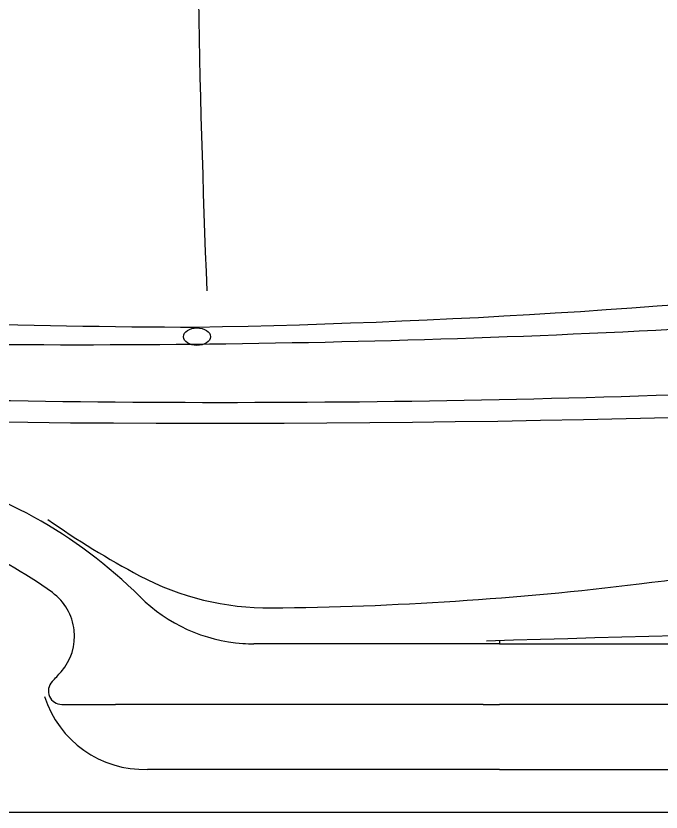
# Model space of a CAD drawing. Extents: x 398 to 508, y 628 to 778.
# Drawn here: x 459.4 to 471.39, y 643.46 to 658.24 of the extents above; entities that cross this region are included whole.
import ezdxf

# ---------------------------------------------------------------- set-up
doc = ezdxf.new("R2010")
doc.units = 0
doc.header["$MEASUREMENT"] = 0
doc.layers.add('1', color=4, linetype='Continuous')

# ---------------------------------------------------------------- blocks, each defined once
blk = doc.blocks.new('2013GLEAM')
at = {"layer": '1', "color": 3, "linetype": 'Continuous'}
for p, q in [((63.628, 3.997), (63.637, 4.007)), ((70, 3.125), (65.743, 3.125)), ((70.307, 3.125), (70, 3.125)), ((70.307, 3.175), (70.307, 3.125)), ((70.307, 3.125), (76.864, 3.125)), ((62.174, 2), (63.174, 2)), ((70, 2), (63.174, 2)), ((70, 2), (70.307, 2)), ((97.202, 2), (70.307, 2)), ((70.307, 0.793), (63.769, 0.793)), ((70.307, 0.793), (95.865, 0.793))]:
    blk.add_line(p, q, dxfattribs=at)
at = {"layer": '1', "color": 4, "linetype": 'Continuous'}
blk.add_lwpolyline([(110, 7.75), (110, 83.25, 0.414211), (102.25, 91), (7.75, 91, 0.414214), (0, 83.25), (0, 7.75, 0.414214), (7.75, 0), (102.25, 0, 0.414214)], format="xyb", close=True, dxfattribs=at)
at = {"layer": '1', "color": 3, "linetype": 'Continuous'}
for centre, radius, start, end in [((322.024, 19.841), 257.357, 177.12968, 182.26331), ((65.358, 202.886), 193.882, 264.07993, 269.80104), ((62.187, 157.014), 148.029, 270.96693, 276.85834), ((62.432, 223.921), 215.242, 268.94306, 274.17904), ((65.038, 338.893), 331.673, 264.87036, 273.64844), ((57.353, -2.314), 8.9, 45.1687, 76.9875), ((67.248, 50.721), 46.826, 276.9328, 286.2091), ((57.353, -2.314), 7.9, 53.9718, 81.6405), ((71.29, 18.843), 16.363, 235.0516, 242.042), ((66.021, 8.915), 5.124, 242.042, 270.5421), ((65.488, 65.192), 61.404, 270.54208, 276.93276), ((61.411, 3.266), 1, 318.7405, 53.9718), ((65.743, 6.125), 3, 225.1687, 266.0672), ((87.22, -537.613), 541.059, 90.11425, 91.81682), ((65.743, 6.125), 3, 266.0672, 270), ((58.418, 5.892), 4.982, 315.8865, 318.7405), ((62.174, 2.25), 0.25, 135.8865, 204.6683), ((63.707, 2.737), 1.945, 197.6251, 271.8084), ((62.174, 2.25), 0.25, 204.6683, 270)]:
    blk.add_arc(centre, radius, start, end, dxfattribs=at)
at = {"layer": '1', "color": 2, "linetype": 'Continuous'}
blk.add_arc((65.174, 254.222), 246.614, 268.25389, 273.07337, dxfattribs=at)
at = {"layer": '1', "color": 2}
blk.add_ellipse((64.685, 8.827), major_axis=(-0.25, 0), ratio=0.649149, dxfattribs=at)

msp = doc.modelspace()

# ---------------------------------------------------------------- block references
at = {"layer": '1'}
msp.add_blockref('2013GLEAM', (398.077, 643.46), dxfattribs=at)

doc.saveas('drawing.dxf')
